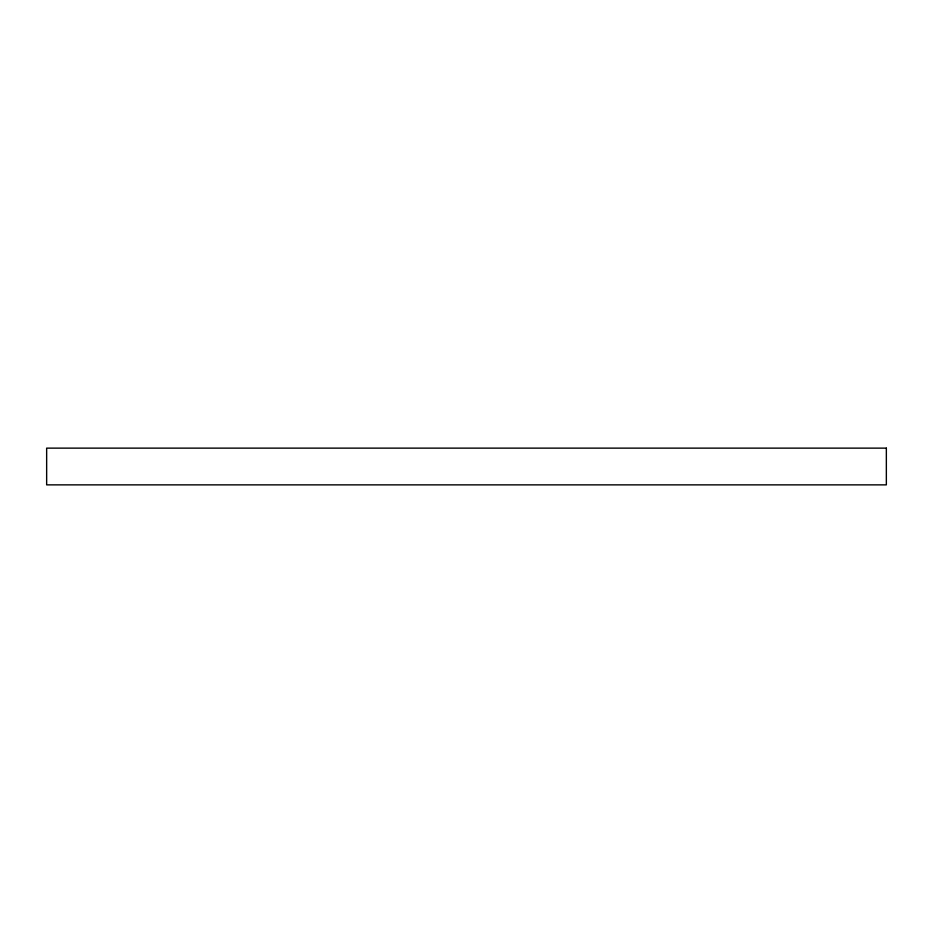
<?xml version="1.0" encoding="UTF-8"?>
<svg xmlns="http://www.w3.org/2000/svg" width="933" height="933" viewBox="0 0 933 933"><rect width="100%" height="100%" fill="white"/><g stroke="black" fill="none" stroke-linecap="round" stroke-linejoin="round"><path stroke-width="1.4" d="M886.35 448.132L46.65 448.132L46.65 484.868L886.35 484.868L886.35 448.132"/></g></svg>
